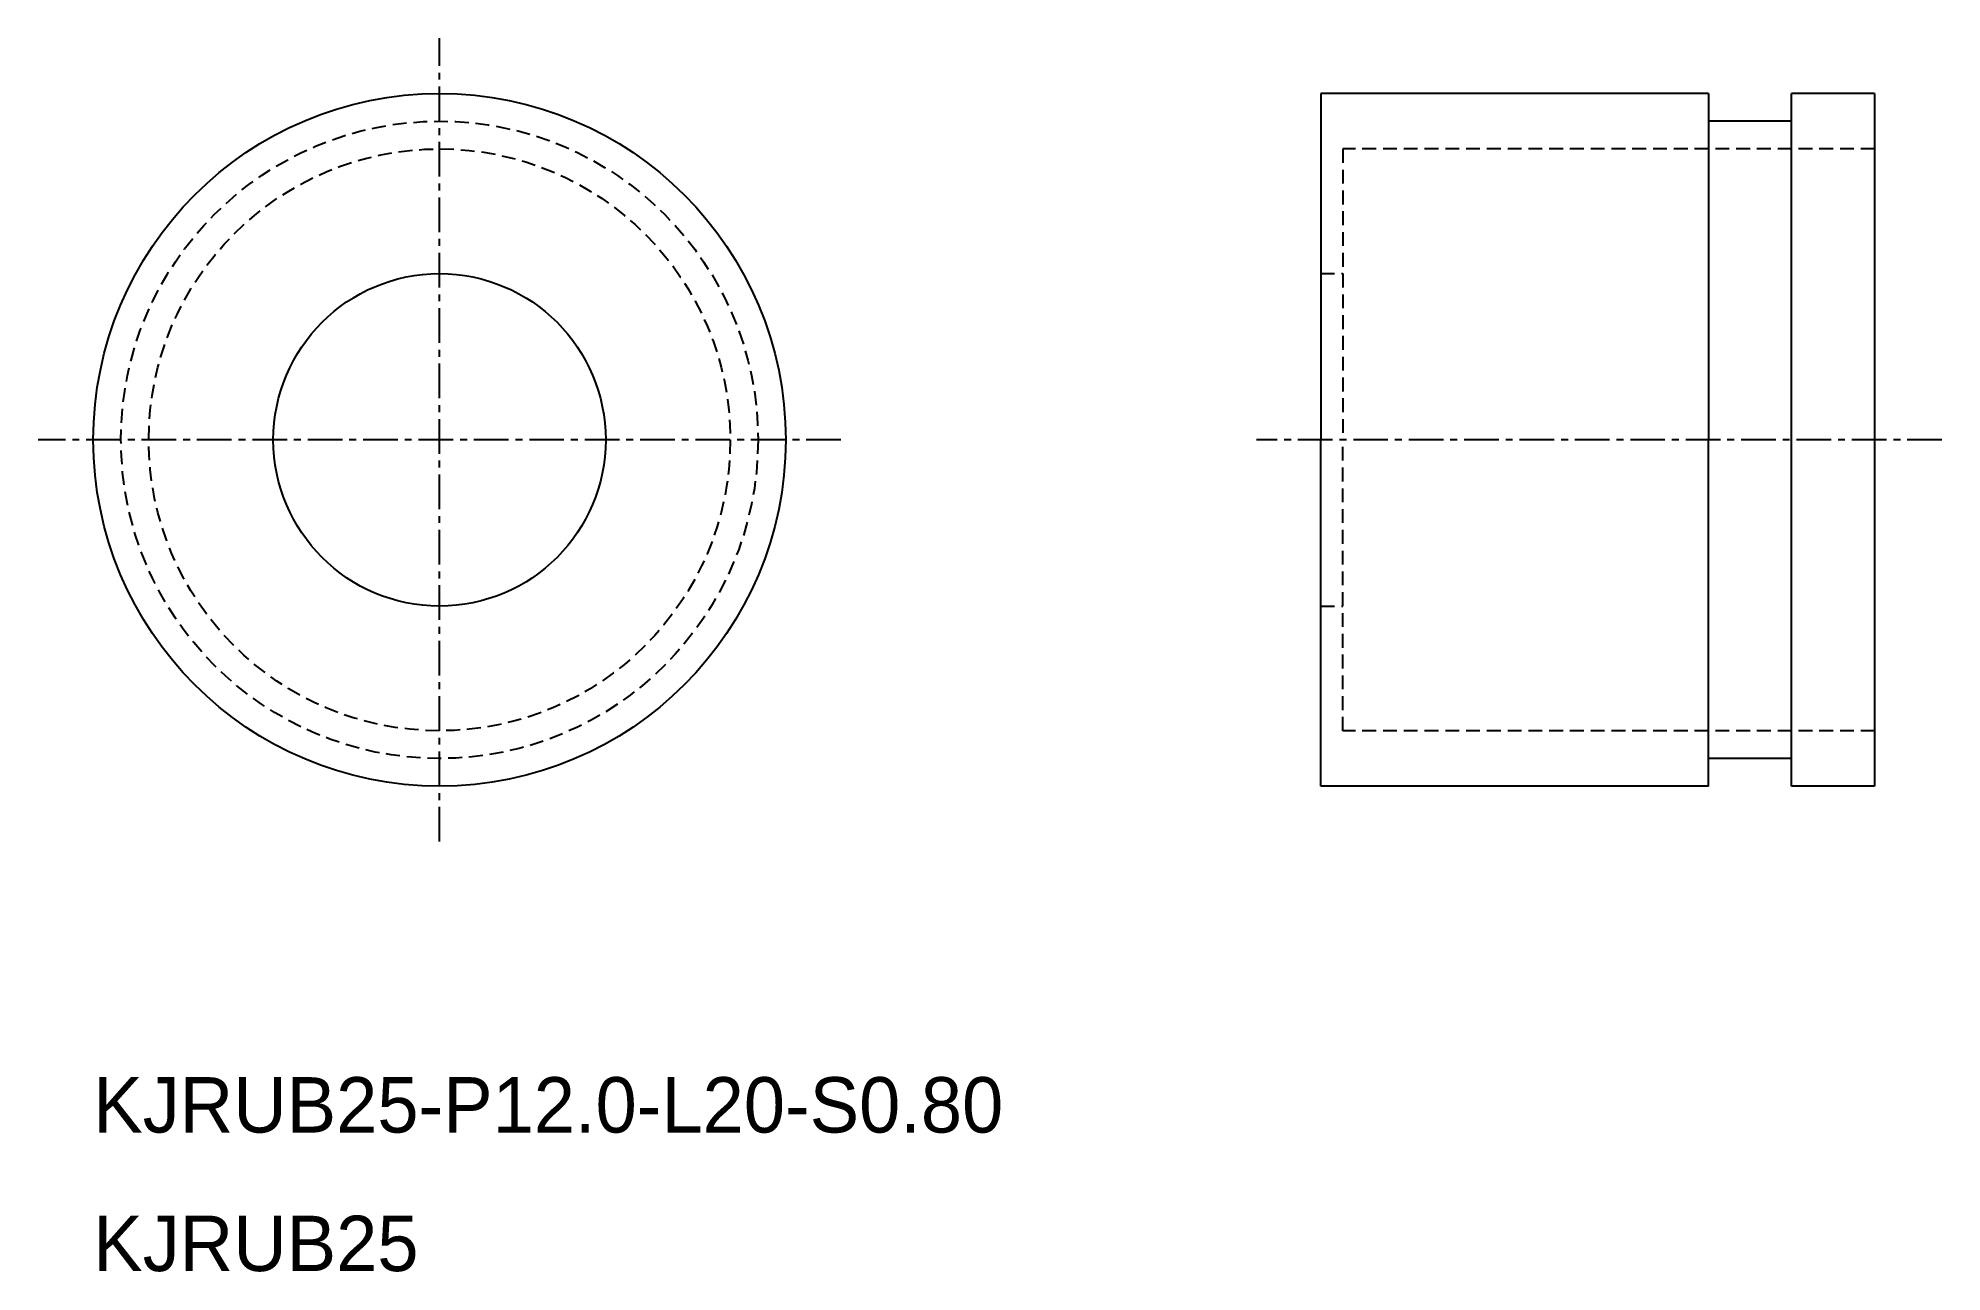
# Model space of a CAD drawing. Extents: x -1115.6 to -1046.9, y -1085.2 to -1040.7.
import ezdxf

# ---------------------------------------------------------------- set-up
doc = ezdxf.new("R2010")
doc.units = 0
doc.linetypes.add('CENTER', pattern=[2, 1.25, -0.25, 0.25, -0.25])
doc.linetypes.add('DASHED', pattern=[0.75, 0.5, -0.25])
doc.layers.get('0').update_dxf_attribs({"linetype": 'CONTINUOUS'})
doc.layers.add('CENTER', color=1, linetype='CENTER')

msp = doc.modelspace()

# ---------------------------------------------------------------- linework, layer by layer
at = {"color": 7, "linetype": 'CONTINUOUS'}
for p, q in [((-1055.296, -1042.7), (-1069.296, -1042.7)), ((-1069.296, -1042.7), (-1069.296, -1055.2)), ((-1055.296, -1042.7), (-1055.296, -1055.2)), ((-1052.296, -1067.7), (-1052.296, -1042.7)), ((-1049.296, -1042.7), (-1052.296, -1042.7)), ((-1049.296, -1042.7), (-1049.296, -1067.7)), ((-1052.296, -1043.7), (-1055.296, -1043.7)), ((-1069.296, -1067.7), (-1069.296, -1055.2)), ((-1055.296, -1067.7), (-1055.296, -1055.2)), ((-1052.296, -1066.7), (-1055.296, -1066.7)), ((-1055.296, -1067.7), (-1069.296, -1067.7)), ((-1049.296, -1067.7), (-1052.296, -1067.7))]:
    msp.add_line(p, q, dxfattribs=at)
at = {"color": 3, "linetype": 'DASHED'}
for p, q in [((-1049.296, -1044.7), (-1068.496, -1044.7)), ((-1068.496, -1044.7), (-1068.496, -1055.2)), ((-1069.296, -1049.2), (-1068.496, -1049.2)), ((-1068.496, -1065.7), (-1068.496, -1055.2)), ((-1069.296, -1061.2), (-1068.496, -1061.2)), ((-1049.296, -1065.7), (-1068.496, -1065.7))]:
    msp.add_line(p, q, dxfattribs=at)
at = {"color": 7, "linetype": 'CONTINUOUS'}
for radius in [12.5, 6]:
    msp.add_circle((-1101.113, -1055.2), radius, dxfattribs=at)
at = {"color": 3, "linetype": 'DASHED'}
for radius in [11.5, 10.5]:
    msp.add_circle((-1101.113, -1055.2), radius, dxfattribs=at)
at = {"layer": 'CENTER', "color": 1, "linetype": 'CENTER'}
for p, q in [((-1101.113, -1069.7), (-1101.113, -1040.7)), ((-1086.619, -1055.2), (-1115.607, -1055.2)), ((-1046.867, -1055.2), (-1071.619, -1055.2))]:
    msp.add_line(p, q, dxfattribs=at)

# ---------------------------------------------------------------- texts
at = {"color": 7, "linetype": 'CONTINUOUS'}
for s, p in [('KJRUB25-P12.0-L20-S0.80', (-1113.613, -1080.2)), ('KJRUB25', (-1113.613, -1085.2))]:
    msp.add_text(s, height=2, dxfattribs=at).set_placement(p)

doc.saveas('drawing.dxf')
